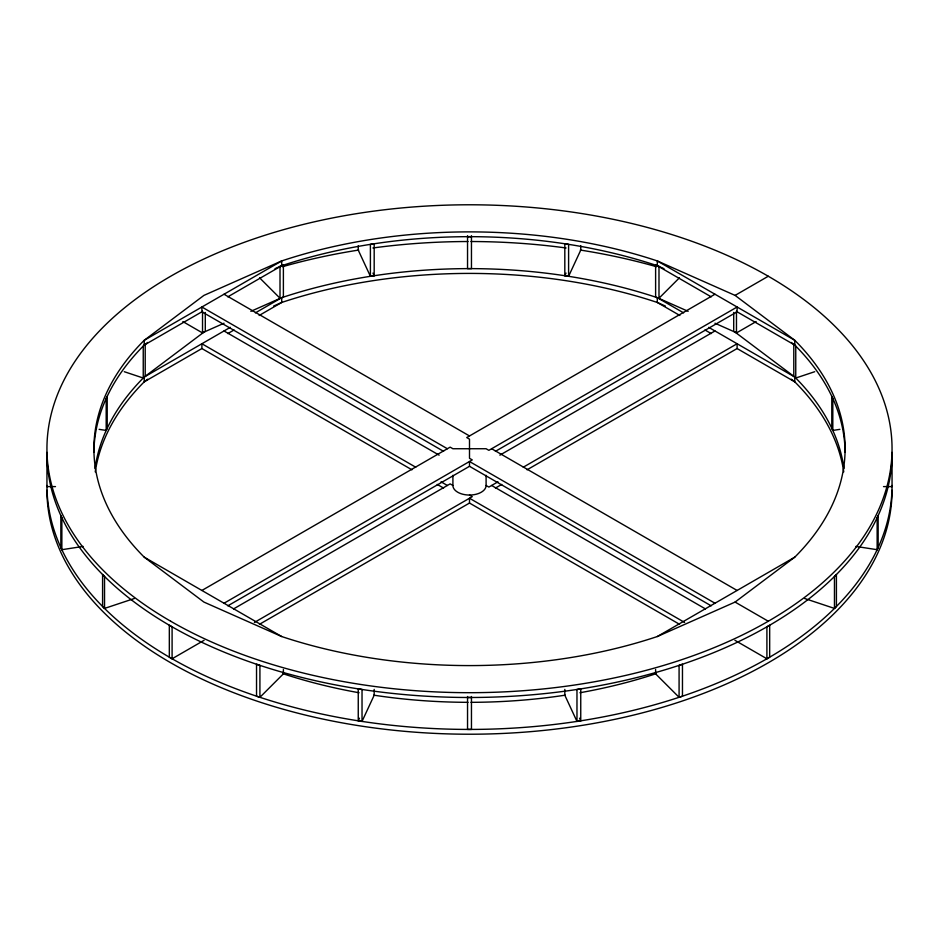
<?xml version="1.0" encoding="UTF-8"?>
<svg xmlns="http://www.w3.org/2000/svg" width="939" height="939" viewBox="0 0 939 939"><rect width="100%" height="100%" fill="white"/><g stroke="black" fill="none" stroke-linecap="round" stroke-linejoin="round"><path stroke-width="1.41" d="M106.189 430.438L107.21 428.254L107.21 396.317L106.189 398.488L106.189 430.438L99.111 429.346M374.18 689.414L374.18 695.224L362.031 721.41L358.252 720.823L359.461 718.206M580.748 245.76L580.748 250.126L568.6 276.301L564.82 275.714L566.041 273.096M877.143 549.702L878.153 547.519L878.153 515.581L877.143 517.765L877.143 549.702L855.887 546.416M143.244 378.03L145.205 376.07L145.205 344.12L143.244 346.08L143.244 378.03L124.265 371.703M259.915 697.313L259.915 665.364L256.535 664.237L256.535 696.186L259.915 697.313L283.39 673.838L283.39 669.484M658.99 298.238L658.99 266.289L655.61 265.162L655.61 297.111L658.99 298.238L679.402 277.827M834.466 608.425L836.414 606.477L836.414 574.527L834.466 576.487L834.466 608.425L804.641 598.495M147.728 342.465L144.219 345.106A375.6 216.85 0 0 0 93.912 452.129M147.728 379.192L144.219 381.844A375.6 216.85 0 0 0 95.25 471.883M735.084 602.075L794.781 557.156A375.6 216.85 0 0 0 794.781 340.305L735.084 295.398L657.3 260.936A375.6 216.85 0 0 0 281.7 260.936L203.916 295.398L144.219 340.305A375.6 216.85 0 0 0 144.219 557.156L203.916 602.075L281.7 636.536A375.6 216.85 0 0 0 657.3 636.536L735.084 602.075L768.29 621.242M443.572 451.33L201.897 311.807L144.219 345.106L144.219 340.305L281.7 260.936L281.7 265.725L227.79 296.853M182.859 321.572L202.531 332.934L205.289 331.338L205.289 312.464M230.29 327.347L144.219 377.044A375.6 216.85 0 0 0 95.05 468.514M255.373 312.875L281.7 297.675A375.6 216.85 0 0 1 657.3 297.675L688.146 311.337M411.939 469.805L201.897 348.545L144.219 381.844L144.219 377.044L203.916 332.136L224.034 323.227M227.79 333.591L234.057 329.976M259.129 315.492L281.7 302.464A375.6 216.85 0 0 1 657.3 302.464L665.352 306.032M201.897 590.455L450.133 447.14L452.903 448.736L486.097 448.736L488.867 450.333L737.103 307.018L737.103 311.807L495.428 451.33M714.978 294.236L466.73 437.551L469.5 439.147L469.5 458.314L472.27 459.91L224.022 603.237M735.084 295.398L768.29 276.23M227.825 605.831L469.5 466.307L711.175 605.831M233.529 608.93L450.133 483.878L452.903 485.475A16.597 9.578 0 0 0 469.5 495.053L472.27 496.649L254.399 622.44M499.865 455.157L714.978 330.974M172.095 658.779L172.095 626.829L169.325 625.233L169.325 657.183L172.095 658.779L204.068 640.316M733.711 312.464L733.711 331.338L736.469 332.934L756.141 321.572M497.963 481.824L488.867 487.071L486.097 485.475A16.597 9.578 0 0 1 469.5 495.053M523.269 467.211L737.103 343.744L737.103 348.545L527.061 469.805M259.457 624.306L469.5 503.046L679.543 624.306M495.428 488.069L501.755 484.418M657.3 636.536L794.781 557.156M766.905 658.779L769.675 657.183L769.675 625.233L766.905 626.829L766.905 658.779L734.932 640.316M274.998 268.695L281.7 265.725A375.6 216.85 0 0 1 657.3 265.725L664.002 268.695M250.854 311.337L281.7 297.675L281.7 302.464L273.648 306.032M280.01 298.238L283.39 297.111L283.39 265.162L280.01 266.289L280.01 298.238L259.598 277.827M104.534 608.425L104.534 576.487L102.586 574.527L102.586 606.477L104.534 608.425L134.359 598.495M795.756 378.03L795.756 346.08L793.795 344.12L793.795 376.07L795.756 378.03L814.735 371.703M679.085 697.313L682.465 696.186L682.465 664.237L679.085 665.364L679.085 697.313L655.61 673.838L655.61 669.484M370.4 276.301L374.18 275.714L374.18 243.776L370.4 244.363L370.4 276.301L358.252 250.126L358.252 245.76M61.857 549.702L61.857 517.765L60.847 515.581L60.847 547.519L61.857 549.702L83.113 546.416M832.811 430.438L832.811 398.488L831.79 396.317L831.79 428.254L832.811 430.438L839.889 429.346M576.969 721.41L580.748 720.823L580.748 688.874L576.969 689.461L576.969 721.41L564.82 695.224L564.82 689.414M467.54 236.675L471.46 236.675M55.483 486.602L46.95 486.602L46.95 452.398M883.517 486.602L892.05 486.602L892.05 452.398M467.54 697.489L471.46 697.489M714.966 323.227L735.084 332.136L794.781 377.044A375.6 216.85 0 0 1 843.95 468.514M711.21 296.853L657.3 265.725L657.3 260.936L794.781 340.305L794.781 345.106A375.6 216.85 0 0 1 845.088 452.129M737.103 311.807L794.781 345.106L791.272 342.465M683.627 312.875L657.3 297.675L657.3 302.464L679.871 315.492M708.71 327.347L794.781 377.044L794.781 381.844A375.6 216.85 0 0 1 843.75 471.883M704.943 329.976L711.21 333.591M737.103 348.545L794.781 381.844L791.272 379.192M224.022 294.236L469.5 435.954M491.637 448.736L737.103 590.455M447.363 448.736L201.897 307.018L201.897 311.807M714.978 603.237L469.5 461.519L469.5 466.307M224.022 330.974L439.135 455.157M491.637 485.475L705.471 608.93M415.731 467.211L201.897 343.744L201.897 348.545M441.037 481.824L447.363 485.475M684.601 622.44L469.5 498.245L469.5 503.046M437.245 484.418L443.572 488.069M144.219 557.156L281.7 636.536M372.959 273.096L374.18 275.714M579.539 718.206L580.748 720.823M736.469 311.149L736.469 332.934M568.6 276.301L568.6 244.363L564.82 243.776L564.82 275.714M486.097 475.31L486.097 485.475M471.46 235.712L471.46 268.624L467.54 268.624L467.54 235.712M471.46 696.515L471.46 729.427L467.54 729.427L467.54 696.515M452.903 475.31L452.903 485.475M362.031 721.41L362.031 689.461L358.252 688.874L358.252 720.823M202.531 311.149L202.531 332.934M892.05 453.525A422.55 243.952 0 0 1 469.5 697.489A422.55 243.952 0 0 1 46.95 453.525M655.985 673.709A375.6 216.85 0 0 1 579.903 692.747M565.313 695.153A375.6 216.85 0 0 1 470.955 702.325M468.045 702.325A375.6 216.85 0 0 1 373.687 695.153M359.097 692.747A375.6 216.85 0 0 1 283.015 673.709M892.05 485.475A422.55 243.952 0 0 1 469.5 729.427A422.55 243.952 0 0 1 46.95 485.475M282.51 266.699A422.55 243.952 0 0 1 358.675 250.056M372.912 247.978A422.55 243.952 0 0 1 468.045 241.523M470.955 241.523A422.55 243.952 0 0 1 566.088 247.978M580.325 250.056A422.55 243.952 0 0 1 656.49 266.699M892.05 490.264A422.55 243.952 0 0 1 469.5 734.216A422.55 243.952 0 0 1 46.95 490.264M170.71 621.242A422.55 243.952 0 0 0 877.648 511.872A422.55 243.952 0 0 0 360.142 213.094A422.55 243.952 0 0 0 170.71 621.242"/></g></svg>
